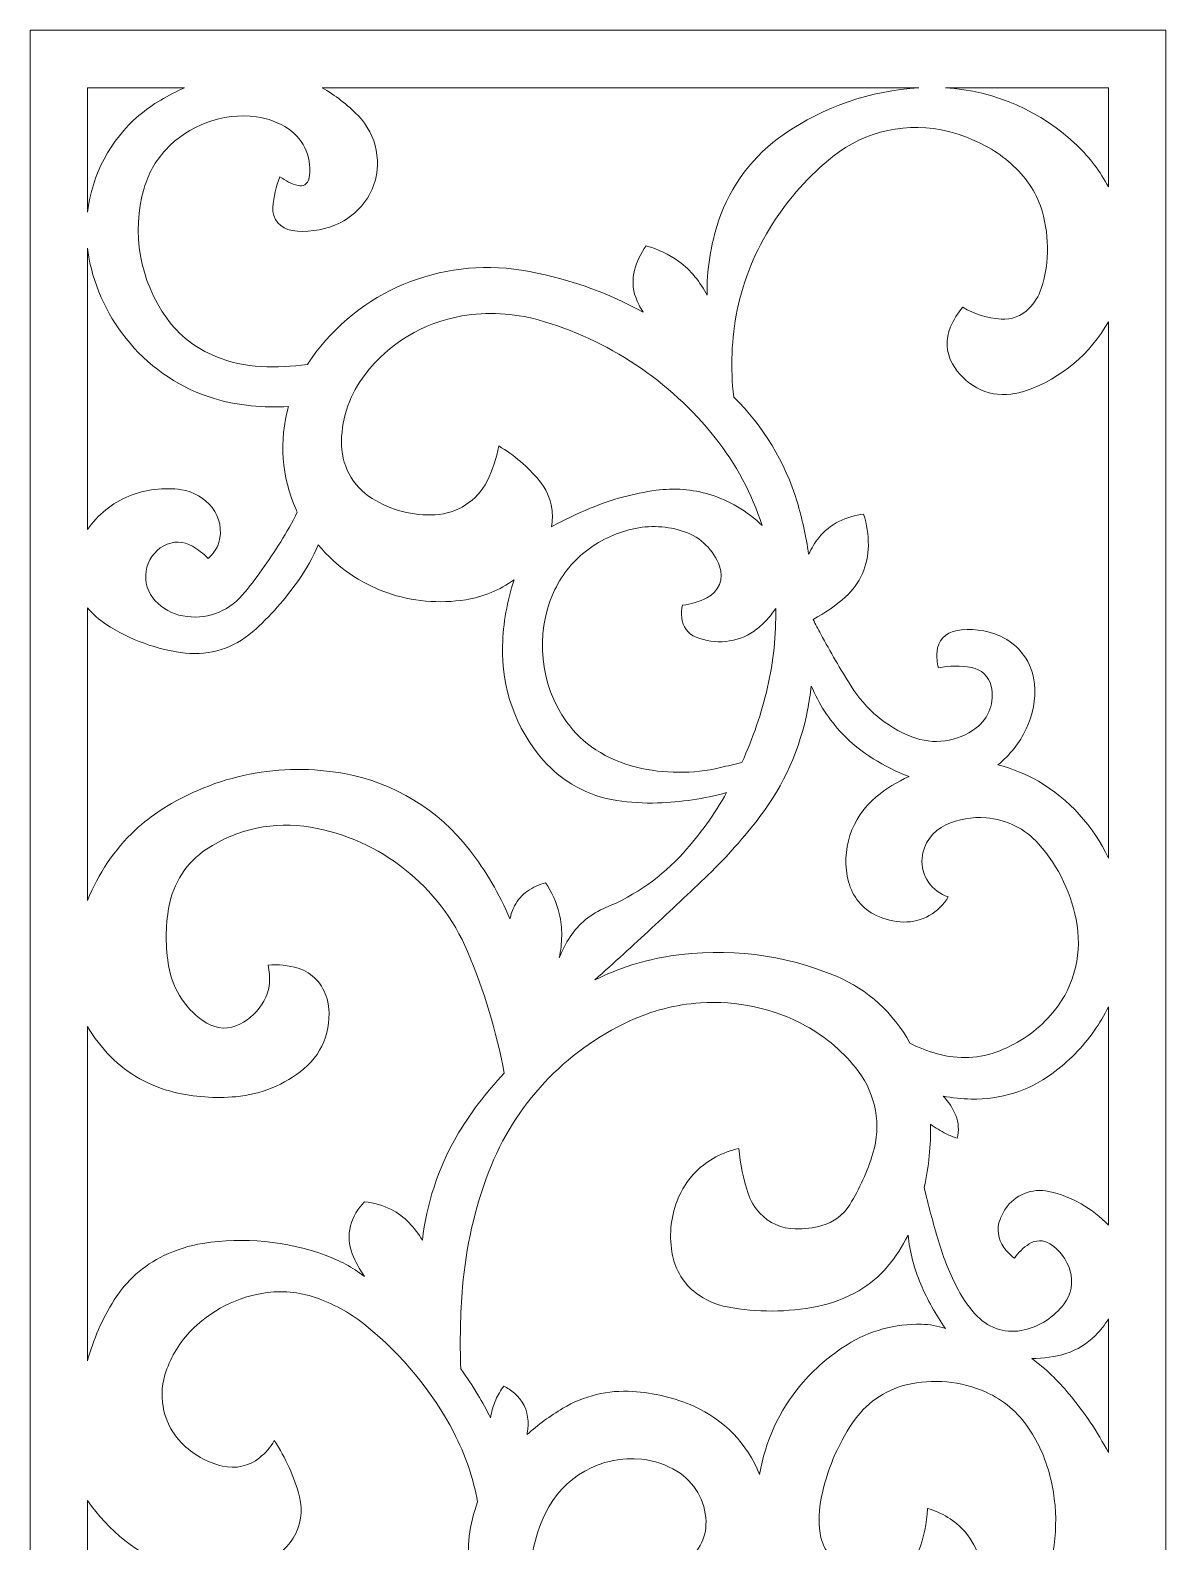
# Model space of a CAD drawing. Header units: centimetres. Extents: x -9.6 to 9.9, y -11.5 to 13.6.
# Drawn here: x 0.52 to 9.95, y 1.04 to 13.59 of the extents above; entities that cross this region are included whole.
import ezdxf

# ---------------------------------------------------------------- set-up
doc = ezdxf.new("R2010")
doc.units = ezdxf.units.CM
doc.header["$MEASUREMENT"] = 0

msp = doc.modelspace()

# ---------------------------------------------------------------- linework, layer by layer
at = {"color": 242, "lineweight": 9}
for points, knots in [([(0.52008, 13.58709), (0.52008, 13.58709), (9.94653, 13.5871), (9.94653, 13.5871), (9.94653, 13.5871), (9.94653, 13.5871), (9.94653, -11.51082), (9.94653, -11.51082), (9.94653, -11.51082), (9.94653, -11.51082), (0.52009, -11.51082), (0.52009, -11.51082), (0.52009, -11.51082), (0.52009, -11.51082), (0.52009, 13.5871), (0.52009, 13.5871)], [0, 0, 0, 0, 0.2, 0.2, 0.2, 0.2, 0.4, 0.4, 0.4, 0.4, 0.6, 0.6, 0.6, 0.6, 1, 1, 1, 1]), ([(0.9956, 12.07685), (0.9956, 12.07685), (0.9956, 13.10967), (0.9956, 13.10967), (0.9956, 13.10967), (0.9956, 13.10967), (1.79997, 13.10967), (1.79997, 13.10967), (1.79997, 13.10967), (1.7323, 13.07955), (1.6665, 13.04544), (1.60288, 13.00752), (1.60288, 13.00752), (1.53922, 12.96955), (1.47878, 12.92644), (1.42217, 12.87859), (1.42217, 12.87859), (1.18402, 12.67452), (1.0317, 12.38833), (0.9956, 12.07679)], [0, 0, 0, 0, 0.16666667, 0.16666667, 0.16666667, 0.16666667, 0.33333333, 0.33333333, 0.33333333, 0.33333333, 0.5, 0.5, 0.5, 0.5, 0.66666667, 0.66666667, 0.66666667, 0.66666667, 1, 1, 1, 1]), ([(7.89671, 13.10967), (7.49569, 13.08524), (7.10907, 12.95214), (6.77807, 12.72444), (6.77807, 12.72444), (6.52369, 12.54945), (6.33309, 12.29677), (6.23481, 12.00406), (6.23481, 12.00406), (6.168, 11.80506), (6.13559, 11.59619), (6.13898, 11.3863), (6.13898, 11.3863), (6.11095, 11.44106), (6.07718, 11.49265), (6.03823, 11.54027), (6.03823, 11.54027), (5.99924, 11.58792), (5.95449, 11.63054), (5.90498, 11.66716), (5.90498, 11.66716), (5.8228, 11.72592), (5.73107, 11.76996), (5.63382, 11.79732), (5.63382, 11.79732), (5.58867, 11.73653), (5.55555, 11.66771), (5.53621, 11.5945), (5.53621, 11.5945), (5.51661, 11.52026), (5.52006, 11.44185), (5.5461, 11.36963), (5.5461, 11.36963), (5.56188, 11.32591), (5.58307, 11.28435), (5.60918, 11.2459), (5.60918, 11.2459), (5.29434, 11.41966), (4.95194, 11.53764), (4.59689, 11.59466), (4.59689, 11.59466), (3.92379, 11.70262), (3.24835, 11.41935), (2.85431, 10.86308), (2.85431, 10.86308), (2.84286, 10.84636), (2.83174, 10.82943), (2.82093, 10.81228), (2.82093, 10.81228), (2.69342, 10.79462), (2.56451, 10.78896), (2.43595, 10.79536), (2.43595, 10.79536), (2.30677, 10.80179), (2.17955, 10.8298), (2.0596, 10.87821), (2.0596, 10.87821), (1.89698, 10.9438), (1.75622, 11.0542), (1.65372, 11.19647), (1.65372, 11.19647), (1.42919, 11.50808), (1.35979, 11.90569), (1.46519, 12.27503), (1.46519, 12.27503), (1.49877, 12.39265), (1.55926, 12.50091), (1.64181, 12.59119), (1.64181, 12.59119), (1.83363, 12.80105), (2.11593, 12.90431), (2.39792, 12.86801), (2.39792, 12.86801), (2.49343, 12.85569), (2.58475, 12.82117), (2.66454, 12.76727), (2.66454, 12.76727), (2.80011, 12.6757), (2.86643, 12.51074), (2.83221, 12.35077), (2.83221, 12.35077), (2.82811, 12.33158), (2.81631, 12.31492), (2.79957, 12.3047), (2.79957, 12.3047), (2.78283, 12.29448), (2.76251, 12.29162), (2.74358, 12.29674), (2.74358, 12.29674), (2.68914, 12.31152), (2.638, 12.33656), (2.59296, 12.37051), (2.59296, 12.37051), (2.55987, 12.28986), (2.54004, 12.20442), (2.53422, 12.11744), (2.53422, 12.11744), (2.52781, 12.02093), (2.59728, 11.93607), (2.69318, 11.92353), (2.69318, 11.92353), (2.81341, 11.90773), (2.93563, 11.92319), (3.04814, 11.96843), (3.04814, 11.96843), (3.18619, 12.02385), (3.29729, 12.13059), (3.35811, 12.26635), (3.35811, 12.26635), (3.44614, 12.47566), (3.40012, 12.71715), (3.24104, 12.87918), (3.24104, 12.87918), (3.15258, 12.96933), (3.05217, 13.04688), (2.94258, 13.10967), (2.94258, 13.10967), (2.94258, 13.10967), (7.89671, 13.10967), (7.89671, 13.10967)], [0, 0, 0, 0, 0.03225806, 0.03225806, 0.03225806, 0.03225806, 0.06451613, 0.06451613, 0.06451613, 0.06451613, 0.09677419, 0.09677419, 0.09677419, 0.09677419, 0.12903226, 0.12903226, 0.12903226, 0.12903226, 0.16129032, 0.16129032, 0.16129032, 0.16129032, 0.19354839, 0.19354839, 0.19354839, 0.19354839, 0.22580645, 0.22580645, 0.22580645, 0.22580645, 0.25806452, 0.25806452, 0.25806452, 0.25806452, 0.29032258, 0.29032258, 0.29032258, 0.29032258, 0.32258065, 0.32258065, 0.32258065, 0.32258065, 0.35483871, 0.35483871, 0.35483871, 0.35483871, 0.38709677, 0.38709677, 0.38709677, 0.38709677, 0.41935484, 0.41935484, 0.41935484, 0.41935484, 0.4516129, 0.4516129, 0.4516129, 0.4516129, 0.48387097, 0.48387097, 0.48387097, 0.48387097, 0.51612903, 0.51612903, 0.51612903, 0.51612903, 0.5483871, 0.5483871, 0.5483871, 0.5483871, 0.58064516, 0.58064516, 0.58064516, 0.58064516, 0.61290323, 0.61290323, 0.61290323, 0.61290323, 0.64516129, 0.64516129, 0.64516129, 0.64516129, 0.67741935, 0.67741935, 0.67741935, 0.67741935, 0.70967742, 0.70967742, 0.70967742, 0.70967742, 0.74193548, 0.74193548, 0.74193548, 0.74193548, 0.77419355, 0.77419355, 0.77419355, 0.77419355, 0.80645161, 0.80645161, 0.80645161, 0.80645161, 0.83870968, 0.83870968, 0.83870968, 0.83870968, 0.87096774, 0.87096774, 0.87096774, 0.87096774, 0.90322581, 0.90322581, 0.90322581, 0.90322581, 0.93548387, 0.93548387, 0.93548387, 0.93548387, 1, 1, 1, 1]), ([(8.11724, 13.10967), (8.11724, 13.10967), (9.47099, 13.10967), (9.47099, 13.10967), (9.47099, 13.10967), (9.47099, 13.10967), (9.47099, 12.28655), (9.47099, 12.28655), (9.47099, 12.28655), (9.40325, 12.41357), (9.31588, 12.52905), (9.21204, 12.62876), (9.21204, 12.62876), (8.91542, 12.91358), (8.52769, 13.08397), (8.11728, 13.10967)], [0, 0, 0, 0, 0.2, 0.2, 0.2, 0.2, 0.4, 0.4, 0.4, 0.4, 0.6, 0.6, 0.6, 0.6, 1, 1, 1, 1]), ([(9.47082, 6.71351), (9.34568, 6.98014), (9.14301, 7.2026), (8.88913, 7.35189), (8.88913, 7.35189), (8.78363, 7.41251), (8.67029, 7.45824), (8.55226, 7.48781), (8.55226, 7.48781), (8.65183, 7.56912), (8.73249, 7.67107), (8.7887, 7.78667), (8.7887, 7.78667), (8.84532, 7.90311), (8.86873, 8.03283), (8.85636, 8.16171), (8.85636, 8.16171), (8.83957, 8.33622), (8.72974, 8.48787), (8.56907, 8.55804), (8.56907, 8.55804), (8.45434, 8.60823), (8.3274, 8.62338), (8.20408, 8.60156), (8.20408, 8.60156), (8.11837, 8.58637), (8.05398, 8.51499), (8.04781, 8.42816), (8.04781, 8.42816), (8.0446, 8.383), (8.04821, 8.33762), (8.05854, 8.29353), (8.05854, 8.29353), (8.1493, 8.31114), (8.24255, 8.312), (8.33362, 8.29607), (8.33362, 8.29607), (8.41404, 8.28203), (8.47836, 8.22128), (8.49708, 8.14181), (8.49708, 8.14181), (8.52777, 8.01158), (8.47876, 7.87536), (8.37223, 7.79438), (8.37223, 7.79438), (8.21908, 7.67798), (8.01597, 7.65033), (7.83721, 7.72137), (7.83721, 7.72137), (7.62895, 7.80415), (7.45256, 7.95151), (7.33396, 8.14166), (7.33396, 8.14166), (7.24581, 8.28301), (7.16188, 8.42694), (7.08229, 8.57328), (7.08229, 8.57328), (7.06029, 8.61371), (7.03941, 8.65473), (7.01968, 8.6963), (7.01968, 8.6963), (7.11672, 8.74661), (7.20686, 8.80918), (7.28792, 8.88252), (7.28792, 8.88252), (7.40848, 8.99163), (7.47748, 9.14638), (7.47794, 9.30899), (7.47794, 9.30899), (7.47821, 9.39739), (7.46488, 9.48526), (7.4384, 9.56959), (7.4384, 9.56959), (7.36702, 9.56144), (7.29762, 9.54088), (7.23331, 9.50883), (7.23331, 9.50883), (7.16872, 9.47663), (7.11198, 9.43072), (7.06705, 9.37425), (7.06705, 9.37425), (7.03328, 9.33182), (7.00469, 9.28554), (6.98183, 9.23637), (6.98183, 9.23637), (6.96079, 9.38389), (6.92873, 9.52961), (6.88591, 9.67235), (6.88591, 9.67235), (6.78702, 10.00198), (6.60602, 10.30092), (6.35971, 10.54127), (6.35971, 10.54127), (6.33171, 10.78252), (6.34146, 11.02673), (6.3886, 11.26499), (6.3886, 11.26499), (6.44213, 11.51876), (6.54174, 11.76065), (6.6824, 11.97855), (6.6824, 11.97855), (6.81669, 12.19188), (6.98587, 12.38123), (7.18278, 12.5386), (7.18278, 12.5386), (7.45296, 12.75459), (7.80919, 12.83113), (8.1443, 12.74547), (8.1443, 12.74547), (8.24998, 12.71845), (8.35212, 12.67904), (8.44856, 12.62809), (8.44856, 12.62809), (8.58586, 12.55563), (8.70551, 12.45371), (8.79892, 12.3297), (8.79892, 12.3297), (8.84497, 12.26857), (8.88109, 12.20053), (8.90595, 12.12813), (8.90595, 12.12813), (8.98204, 11.90653), (8.98423, 11.66609), (8.91228, 11.4431), (8.91228, 11.4431), (8.89201, 11.38031), (8.8572, 11.32316), (8.81073, 11.27632), (8.81073, 11.27632), (8.74981, 11.21491), (8.6652, 11.18291), (8.57888, 11.18858), (8.57888, 11.18858), (8.46684, 11.19593), (8.35811, 11.22986), (8.26175, 11.28751), (8.26175, 11.28751), (8.22001, 11.23832), (8.18567, 11.18333), (8.1598, 11.12423), (8.1598, 11.12423), (8.11649, 11.02526), (8.12236, 10.91176), (8.17573, 10.81783), (8.17573, 10.81783), (8.22363, 10.73353), (8.29408, 10.66432), (8.37924, 10.61797), (8.37924, 10.61797), (8.46486, 10.57136), (8.56296, 10.55303), (8.65963, 10.56561), (8.65963, 10.56561), (8.70412, 10.57141), (8.7479, 10.58175), (8.79028, 10.5965), (8.79028, 10.5965), (9.07946, 10.69712), (9.32155, 10.90017), (9.47082, 11.16751), (9.47082, 11.16751), (9.47082, 11.16751), (9.47082, 6.71351), (9.47082, 6.71351)], [0, 0, 0, 0, 0.02380952, 0.02380952, 0.02380952, 0.02380952, 0.04761905, 0.04761905, 0.04761905, 0.04761905, 0.07142857, 0.07142857, 0.07142857, 0.07142857, 0.0952381, 0.0952381, 0.0952381, 0.0952381, 0.11904762, 0.11904762, 0.11904762, 0.11904762, 0.14285714, 0.14285714, 0.14285714, 0.14285714, 0.16666667, 0.16666667, 0.16666667, 0.16666667, 0.19047619, 0.19047619, 0.19047619, 0.19047619, 0.21428571, 0.21428571, 0.21428571, 0.21428571, 0.23809524, 0.23809524, 0.23809524, 0.23809524, 0.26190476, 0.26190476, 0.26190476, 0.26190476, 0.28571429, 0.28571429, 0.28571429, 0.28571429, 0.30952381, 0.30952381, 0.30952381, 0.30952381, 0.33333333, 0.33333333, 0.33333333, 0.33333333, 0.35714286, 0.35714286, 0.35714286, 0.35714286, 0.38095238, 0.38095238, 0.38095238, 0.38095238, 0.4047619, 0.4047619, 0.4047619, 0.4047619, 0.42857143, 0.42857143, 0.42857143, 0.42857143, 0.45238095, 0.45238095, 0.45238095, 0.45238095, 0.47619048, 0.47619048, 0.47619048, 0.47619048, 0.5, 0.5, 0.5, 0.5, 0.52380952, 0.52380952, 0.52380952, 0.52380952, 0.54761905, 0.54761905, 0.54761905, 0.54761905, 0.57142857, 0.57142857, 0.57142857, 0.57142857, 0.5952381, 0.5952381, 0.5952381, 0.5952381, 0.61904762, 0.61904762, 0.61904762, 0.61904762, 0.64285714, 0.64285714, 0.64285714, 0.64285714, 0.66666667, 0.66666667, 0.66666667, 0.66666667, 0.69047619, 0.69047619, 0.69047619, 0.69047619, 0.71428571, 0.71428571, 0.71428571, 0.71428571, 0.73809524, 0.73809524, 0.73809524, 0.73809524, 0.76190476, 0.76190476, 0.76190476, 0.76190476, 0.78571429, 0.78571429, 0.78571429, 0.78571429, 0.80952381, 0.80952381, 0.80952381, 0.80952381, 0.83333333, 0.83333333, 0.83333333, 0.83333333, 0.85714286, 0.85714286, 0.85714286, 0.85714286, 0.88095238, 0.88095238, 0.88095238, 0.88095238, 0.9047619, 0.9047619, 0.9047619, 0.9047619, 0.92857143, 0.92857143, 0.92857143, 0.92857143, 0.95238095, 0.95238095, 0.95238095, 0.95238095, 1, 1, 1, 1]), ([(0.9956, 9.44173), (0.9956, 9.44173), (0.9956, 11.77657), (0.9956, 11.77657), (0.9956, 11.77657), (0.99847, 11.75221), (1.00196, 11.72792), (1.00604, 11.70373), (1.00604, 11.70373), (1.05495, 11.43913), (1.17302, 11.19232), (1.34839, 10.98823), (1.34839, 10.98823), (1.53219, 10.77115), (1.77451, 10.61169), (2.04662, 10.52884), (2.04662, 10.52884), (2.24731, 10.47068), (2.4567, 10.44877), (2.66508, 10.46415), (2.66508, 10.46415), (2.58401, 10.18009), (2.60575, 9.87671), (2.72663, 9.60716), (2.72663, 9.60716), (2.72985, 9.60019), (2.73311, 9.59324), (2.73642, 9.58631), (2.73642, 9.58631), (2.69568, 9.50178), (2.64988, 9.41977), (2.59927, 9.34075), (2.59927, 9.34075), (2.5487, 9.26179), (2.49666, 9.18379), (2.44314, 9.10679), (2.44314, 9.10679), (2.39257, 9.03413), (2.33824, 8.96411), (2.28042, 8.89707), (2.28042, 8.89707), (2.15866, 8.75581), (1.9707, 8.69006), (1.7874, 8.72443), (1.7874, 8.72443), (1.69961, 8.7409), (1.61929, 8.78491), (1.55814, 8.85002), (1.55814, 8.85002), (1.49636, 8.91566), (1.46821, 9.00609), (1.48182, 9.09521), (1.48182, 9.09521), (1.49543, 9.18433), (1.54981, 9.26253), (1.62837, 9.30675), (1.62837, 9.30675), (1.70235, 9.34831), (1.7929, 9.34751), (1.86617, 9.30471), (1.86617, 9.30471), (1.91402, 9.27675), (1.95784, 9.24236), (1.99636, 9.20251), (1.99636, 9.20251), (2.03886, 9.23607), (2.06994, 9.28192), (2.08536, 9.33384), (2.08536, 9.33384), (2.11538, 9.43372), (2.09486, 9.54187), (2.03024, 9.62374), (2.03024, 9.62374), (1.96708, 9.70378), (1.8759, 9.75677), (1.77508, 9.77199), (1.77508, 9.77199), (1.6277, 9.79422), (1.47711, 9.77583), (1.33943, 9.71873), (1.33943, 9.71873), (1.20061, 9.66126), (1.08129, 9.56514), (0.9956, 9.44174)], [0, 0, 0, 0, 0.04545455, 0.04545455, 0.04545455, 0.04545455, 0.09090909, 0.09090909, 0.09090909, 0.09090909, 0.13636364, 0.13636364, 0.13636364, 0.13636364, 0.18181818, 0.18181818, 0.18181818, 0.18181818, 0.22727273, 0.22727273, 0.22727273, 0.22727273, 0.27272727, 0.27272727, 0.27272727, 0.27272727, 0.31818182, 0.31818182, 0.31818182, 0.31818182, 0.36363636, 0.36363636, 0.36363636, 0.36363636, 0.40909091, 0.40909091, 0.40909091, 0.40909091, 0.45454545, 0.45454545, 0.45454545, 0.45454545, 0.5, 0.5, 0.5, 0.5, 0.54545455, 0.54545455, 0.54545455, 0.54545455, 0.59090909, 0.59090909, 0.59090909, 0.59090909, 0.63636364, 0.63636364, 0.63636364, 0.63636364, 0.68181818, 0.68181818, 0.68181818, 0.68181818, 0.72727273, 0.72727273, 0.72727273, 0.72727273, 0.77272727, 0.77272727, 0.77272727, 0.77272727, 0.81818182, 0.81818182, 0.81818182, 0.81818182, 0.86363636, 0.86363636, 0.86363636, 0.86363636, 0.90909091, 0.90909091, 0.90909091, 0.90909091, 1, 1, 1, 1]), ([(4.84627, 9.4653), (4.85602, 9.51515), (4.85734, 9.56627), (4.85015, 9.61655), (4.85015, 9.61655), (4.83684, 9.70183), (4.8008, 9.78191), (4.74577, 9.84841), (4.74577, 9.84841), (4.65101, 9.96292), (4.53723, 10.06019), (4.40935, 10.13593), (4.40935, 10.13593), (4.39162, 10.03426), (4.35884, 9.93575), (4.31214, 9.84371), (4.31214, 9.84371), (4.22921, 9.6802), (4.06494, 9.5735), (3.88184, 9.56403), (3.88184, 9.56403), (3.6977, 9.55452), (3.51501, 9.602), (3.35875, 9.69989), (3.35875, 9.69989), (3.1954, 9.8022), (3.09825, 9.98344), (3.10329, 10.17613), (3.10329, 10.17613), (3.10855, 10.37652), (3.17719, 10.57018), (3.29923, 10.72921), (3.29923, 10.72921), (3.49672, 10.98658), (3.78427, 11.16005), (4.10403, 11.21487), (4.10403, 11.21487), (4.31437, 11.25093), (4.53019, 11.23978), (4.7357, 11.18226), (4.7357, 11.18226), (5.31653, 11.0197), (5.83127, 10.67722), (6.20574, 10.20439), (6.20574, 10.20439), (6.37803, 9.98684), (6.50992, 9.74004), (6.59507, 9.47591), (6.59507, 9.47591), (6.47196, 9.59433), (6.323, 9.6824), (6.1599, 9.73317), (6.1599, 9.73317), (6.01612, 9.776), (5.86492, 9.78769), (5.71627, 9.76746), (5.71627, 9.76746), (5.5275, 9.74176), (5.34293, 9.69158), (5.16715, 9.61812), (5.16715, 9.61812), (5.05778, 9.57242), (4.9507, 9.52142), (4.84629, 9.4653)], [0, 0, 0, 0, 0.05882353, 0.05882353, 0.05882353, 0.05882353, 0.11764706, 0.11764706, 0.11764706, 0.11764706, 0.17647059, 0.17647059, 0.17647059, 0.17647059, 0.23529412, 0.23529412, 0.23529412, 0.23529412, 0.29411765, 0.29411765, 0.29411765, 0.29411765, 0.35294118, 0.35294118, 0.35294118, 0.35294118, 0.41176471, 0.41176471, 0.41176471, 0.41176471, 0.47058824, 0.47058824, 0.47058824, 0.47058824, 0.52941176, 0.52941176, 0.52941176, 0.52941176, 0.58823529, 0.58823529, 0.58823529, 0.58823529, 0.64705882, 0.64705882, 0.64705882, 0.64705882, 0.70588235, 0.70588235, 0.70588235, 0.70588235, 0.76470588, 0.76470588, 0.76470588, 0.76470588, 0.82352941, 0.82352941, 0.82352941, 0.82352941, 0.88235294, 0.88235294, 0.88235294, 0.88235294, 1, 1, 1, 1]), ([(6.42845, 7.50874), (6.36921, 7.49384), (6.30985, 7.47946), (6.25035, 7.46561), (6.25035, 7.46561), (6.02095, 7.41218), (5.78213, 7.41308), (5.55311, 7.46818), (5.55311, 7.46818), (5.43272, 7.49716), (5.31809, 7.54641), (5.21419, 7.61378), (5.21419, 7.61378), (5.11996, 7.67483), (5.03813, 7.75322), (4.97309, 7.84474), (4.97309, 7.84474), (4.75013, 8.15835), (4.70895, 8.56659), (4.8644, 8.91858), (4.8644, 8.91858), (4.92287, 9.05091), (5.01265, 9.16709), (5.12594, 9.25707), (5.12594, 9.25707), (5.2407, 9.34828), (5.37439, 9.41281), (5.51719, 9.44597), (5.51719, 9.44597), (5.66103, 9.47937), (5.81143, 9.47161), (5.95108, 9.42362), (5.95108, 9.42362), (6.08672, 9.37702), (6.19411, 9.27151), (6.24323, 9.13675), (6.24323, 9.13675), (6.28017, 9.03551), (6.23473, 8.92258), (6.13805, 8.87493), (6.13805, 8.87493), (6.0743, 8.84354), (6.0058, 8.82284), (5.93532, 8.81366), (5.93532, 8.81366), (5.92733, 8.77942), (5.92485, 8.74413), (5.92796, 8.70911), (5.92796, 8.70911), (5.9344, 8.63686), (5.98099, 8.57445), (6.04846, 8.54782), (6.04846, 8.54782), (6.12667, 8.51692), (6.21104, 8.50494), (6.29476, 8.51285), (6.29476, 8.51285), (6.37872, 8.52078), (6.45915, 8.55025), (6.52834, 8.59846), (6.52834, 8.59846), (6.56423, 8.62351), (6.59738, 8.65225), (6.62727, 8.6842), (6.62727, 8.6842), (6.65713, 8.71614), (6.68426, 8.75051), (6.70838, 8.78697), (6.70838, 8.78697), (6.7126, 8.56674), (6.68971, 8.34677), (6.64026, 8.13212), (6.64026, 8.13212), (6.59087, 7.91773), (6.51989, 7.70884), (6.42845, 7.50874)], [0, 0, 0, 0, 0.05, 0.05, 0.05, 0.05, 0.1, 0.1, 0.1, 0.1, 0.15, 0.15, 0.15, 0.15, 0.2, 0.2, 0.2, 0.2, 0.25, 0.25, 0.25, 0.25, 0.3, 0.3, 0.3, 0.3, 0.35, 0.35, 0.35, 0.35, 0.4, 0.4, 0.4, 0.4, 0.45, 0.45, 0.45, 0.45, 0.5, 0.5, 0.5, 0.5, 0.55, 0.55, 0.55, 0.55, 0.6, 0.6, 0.6, 0.6, 0.65, 0.65, 0.65, 0.65, 0.7, 0.7, 0.7, 0.7, 0.75, 0.75, 0.75, 0.75, 0.8, 0.8, 0.8, 0.8, 0.85, 0.85, 0.85, 0.85, 0.9, 0.9, 0.9, 0.9, 1, 1, 1, 1]), ([(0.9956, 6.36174), (0.9956, 6.36174), (0.9956, 8.79054), (0.9956, 8.79054), (0.9956, 8.79054), (1.0403, 8.73875), (1.09192, 8.69339), (1.14902, 8.65572), (1.14902, 8.65572), (1.34699, 8.52512), (1.57287, 8.44309), (1.80851, 8.41627), (1.80851, 8.41627), (2.01031, 8.39332), (2.21224, 8.45687), (2.36444, 8.59136), (2.36444, 8.59136), (2.51058, 8.72046), (2.64058, 8.86669), (2.7517, 9.02694), (2.7517, 9.02694), (2.81423, 9.11711), (2.86761, 9.21328), (2.91107, 9.31405), (2.91107, 9.31405), (3.06194, 9.13306), (3.25875, 8.99617), (3.48095, 8.91776), (3.48095, 8.91776), (3.69077, 8.84438), (3.91542, 8.82423), (4.13494, 8.85915), (4.13494, 8.85915), (4.27995, 8.88221), (4.41747, 8.93892), (4.53657, 9.02478), (4.53657, 9.02478), (4.47895, 8.84778), (4.4466, 8.6636), (4.44047, 8.47755), (4.44047, 8.47755), (4.42904, 8.12933), (4.54978, 7.78992), (4.77872, 7.52729), (4.77872, 7.52729), (4.93614, 7.3467), (5.15254, 7.22805), (5.38947, 7.19258), (5.38947, 7.19258), (5.50111, 7.17585), (5.61397, 7.16888), (5.72681, 7.17175), (5.72681, 7.17175), (5.9211, 7.17761), (6.11394, 7.20669), (6.3013, 7.25839), (6.3013, 7.25839), (6.20091, 7.07902), (6.08082, 6.91135), (5.94332, 6.75854), (5.94332, 6.75854), (5.76493, 6.5603), (5.54408, 6.40474), (5.29736, 6.30349), (5.29736, 6.30349), (5.17622, 6.25377), (5.07302, 6.16861), (5.00126, 6.05908), (5.00126, 6.05908), (4.96567, 6.00477), (4.93576, 5.94697), (4.91198, 5.88655), (4.91198, 5.88655), (4.92437, 5.94698), (4.93106, 6.00843), (4.93198, 6.07011), (4.93198, 6.07011), (4.9329, 6.1319), (4.92618, 6.19355), (4.91198, 6.25368), (4.91198, 6.25368), (4.8898, 6.34553), (4.85067, 6.43238), (4.79655, 6.50982), (4.79655, 6.50982), (4.7438, 6.49451), (4.69383, 6.47095), (4.64846, 6.43999), (4.64846, 6.43999), (4.60267, 6.40873), (4.56544, 6.36656), (4.5401, 6.31724), (4.5401, 6.31724), (4.52286, 6.28368), (4.51029, 6.24791), (4.50274, 6.21093), (4.50274, 6.21093), (4.41541, 6.41503), (4.30252, 6.60717), (4.16673, 6.7828), (4.16673, 6.7828), (3.91017, 7.1146), (3.54039, 7.33984), (3.12784, 7.41538), (3.12784, 7.41538), (2.60124, 7.5118), (2.05803, 7.40437), (1.60796, 7.11448), (1.60796, 7.11448), (1.53112, 7.065), (1.45868, 7.00904), (1.3914, 6.94719), (1.3914, 6.94719), (1.21825, 6.78329), (1.08316, 6.58351), (0.9956, 6.36175)], [0, 0, 0, 0, 0.03333333, 0.03333333, 0.03333333, 0.03333333, 0.06666667, 0.06666667, 0.06666667, 0.06666667, 0.1, 0.1, 0.1, 0.1, 0.13333333, 0.13333333, 0.13333333, 0.13333333, 0.16666667, 0.16666667, 0.16666667, 0.16666667, 0.2, 0.2, 0.2, 0.2, 0.23333333, 0.23333333, 0.23333333, 0.23333333, 0.26666667, 0.26666667, 0.26666667, 0.26666667, 0.3, 0.3, 0.3, 0.3, 0.33333333, 0.33333333, 0.33333333, 0.33333333, 0.36666667, 0.36666667, 0.36666667, 0.36666667, 0.4, 0.4, 0.4, 0.4, 0.43333333, 0.43333333, 0.43333333, 0.43333333, 0.46666667, 0.46666667, 0.46666667, 0.46666667, 0.5, 0.5, 0.5, 0.5, 0.53333333, 0.53333333, 0.53333333, 0.53333333, 0.56666667, 0.56666667, 0.56666667, 0.56666667, 0.6, 0.6, 0.6, 0.6, 0.63333333, 0.63333333, 0.63333333, 0.63333333, 0.66666667, 0.66666667, 0.66666667, 0.66666667, 0.7, 0.7, 0.7, 0.7, 0.73333333, 0.73333333, 0.73333333, 0.73333333, 0.76666667, 0.76666667, 0.76666667, 0.76666667, 0.8, 0.8, 0.8, 0.8, 0.83333333, 0.83333333, 0.83333333, 0.83333333, 0.86666667, 0.86666667, 0.86666667, 0.86666667, 0.9, 0.9, 0.9, 0.9, 0.93333333, 0.93333333, 0.93333333, 0.93333333, 1, 1, 1, 1]), ([(7.82219, 5.17746), (7.68801, 5.42669), (7.47283, 5.62248), (7.21203, 5.73249), (7.21203, 5.73249), (6.77859, 5.91533), (6.3031, 5.97403), (5.83823, 5.90196), (5.83823, 5.90196), (5.61923, 5.86815), (5.40675, 5.80111), (5.208, 5.70311), (5.208, 5.70311), (5.36585, 5.84498), (5.52269, 5.98796), (5.67854, 6.13203), (5.67854, 6.13203), (5.83682, 6.27822), (5.9935, 6.42613), (6.14856, 6.57573), (6.14856, 6.57573), (6.30384, 6.72556), (6.44742, 6.88702), (6.57806, 7.05876), (6.57806, 7.05876), (6.77612, 7.31911), (6.91117, 7.62166), (6.97265, 7.94296), (6.97265, 7.94296), (6.98529, 8.00903), (6.99565, 8.07552), (7.00368, 8.14231), (7.00368, 8.14231), (7.06492, 7.99711), (7.15145, 7.86401), (7.2593, 7.74912), (7.2593, 7.74912), (7.33638, 7.66868), (7.42315, 7.59817), (7.51766, 7.53917), (7.51766, 7.53917), (7.61201, 7.48028), (7.71171, 7.43047), (7.81547, 7.3904), (7.81547, 7.3904), (7.71747, 7.34727), (7.62587, 7.29091), (7.54321, 7.22286), (7.54321, 7.22286), (7.33567, 7.05191), (7.24603, 6.77643), (7.31358, 6.51617), (7.31358, 6.51617), (7.34526, 6.39408), (7.42903, 6.2922), (7.54276, 6.23762), (7.54276, 6.23762), (7.6137, 6.20349), (7.6911, 6.18499), (7.76981, 6.18336), (7.76981, 6.18336), (7.9221, 6.18024), (8.06404, 6.25971), (8.14079, 6.39128), (8.14079, 6.39128), (8.07423, 6.41377), (8.01655, 6.45692), (7.97617, 6.51441), (7.97617, 6.51441), (7.93555, 6.57225), (7.91682, 6.6427), (7.92333, 6.71308), (7.92333, 6.71308), (7.9345, 6.83412), (8.00995, 6.93989), (8.1207, 6.99), (8.1207, 6.99), (8.22561, 7.03743), (8.34082, 7.05768), (8.45562, 7.04892), (8.45562, 7.04892), (8.62301, 7.03606), (8.77896, 6.9586), (8.89041, 6.83305), (8.89041, 6.83305), (9.05936, 6.64272), (9.17037, 6.40789), (9.2103, 6.15654), (9.2103, 6.15654), (9.25311, 5.8872), (9.17242, 5.6127), (8.99081, 5.40924), (8.99081, 5.40924), (8.87486, 5.27922), (8.72988, 5.17826), (8.56772, 5.11457), (8.56772, 5.11457), (8.40354, 5.05006), (8.22269, 5.04088), (8.05279, 5.08836), (8.05279, 5.08836), (7.97326, 5.1106), (7.89602, 5.14045), (7.82219, 5.17746)], [0, 0, 0, 0, 0.03703704, 0.03703704, 0.03703704, 0.03703704, 0.07407407, 0.07407407, 0.07407407, 0.07407407, 0.11111111, 0.11111111, 0.11111111, 0.11111111, 0.14814815, 0.14814815, 0.14814815, 0.14814815, 0.18518519, 0.18518519, 0.18518519, 0.18518519, 0.22222222, 0.22222222, 0.22222222, 0.22222222, 0.25925926, 0.25925926, 0.25925926, 0.25925926, 0.2962963, 0.2962963, 0.2962963, 0.2962963, 0.33333333, 0.33333333, 0.33333333, 0.33333333, 0.37037037, 0.37037037, 0.37037037, 0.37037037, 0.40740741, 0.40740741, 0.40740741, 0.40740741, 0.44444444, 0.44444444, 0.44444444, 0.44444444, 0.48148148, 0.48148148, 0.48148148, 0.48148148, 0.51851852, 0.51851852, 0.51851852, 0.51851852, 0.55555556, 0.55555556, 0.55555556, 0.55555556, 0.59259259, 0.59259259, 0.59259259, 0.59259259, 0.62962963, 0.62962963, 0.62962963, 0.62962963, 0.66666667, 0.66666667, 0.66666667, 0.66666667, 0.7037037, 0.7037037, 0.7037037, 0.7037037, 0.74074074, 0.74074074, 0.74074074, 0.74074074, 0.77777778, 0.77777778, 0.77777778, 0.77777778, 0.81481481, 0.81481481, 0.81481481, 0.81481481, 0.85185185, 0.85185185, 0.85185185, 0.85185185, 0.88888889, 0.88888889, 0.88888889, 0.88888889, 0.92592593, 0.92592593, 0.92592593, 0.92592593, 1, 1, 1, 1]), ([(0.9956, 2.53891), (0.9956, 2.53891), (0.9956, 5.31571), (0.9956, 5.31571), (0.9956, 5.31571), (1.04888, 5.22514), (1.11321, 5.14156), (1.18715, 5.06689), (1.18715, 5.06689), (1.33148, 4.92114), (1.51356, 4.81864), (1.71304, 4.77092), (1.71304, 4.77092), (1.88145, 4.73062), (2.05522, 4.71791), (2.22769, 4.73329), (2.22769, 4.73329), (2.43498, 4.75178), (2.63173, 4.83248), (2.79224, 4.96494), (2.79224, 4.96494), (2.96224, 5.10527), (3.03671, 5.33041), (2.98366, 5.54436), (2.98366, 5.54436), (2.95368, 5.6653), (2.86289, 5.76178), (2.74396, 5.79891), (2.74396, 5.79891), (2.6633, 5.82412), (2.57846, 5.8329), (2.49436, 5.82476), (2.49436, 5.82476), (2.50685, 5.77479), (2.51054, 5.72301), (2.50531, 5.67178), (2.50531, 5.67178), (2.50005, 5.62038), (2.48421, 5.5706), (2.45879, 5.52563), (2.45879, 5.52563), (2.41282, 5.44416), (2.34408, 5.37782), (2.26105, 5.33475), (2.26105, 5.33475), (2.17415, 5.28967), (2.06993, 5.29333), (1.98637, 5.34431), (1.98637, 5.34431), (1.81942, 5.44619), (1.70446, 5.61527), (1.67097, 5.80796), (1.67097, 5.80796), (1.64222, 5.97357), (1.64221, 6.14295), (1.67093, 6.30855), (1.67093, 6.30855), (1.70497, 6.50494), (1.81843, 6.67877), (1.98443, 6.78907), (1.98443, 6.78907), (2.23802, 6.95755), (2.54668, 7.0226), (2.84672, 6.97096), (2.84672, 6.97096), (3.42864, 6.87086), (3.92005, 6.48127), (4.1508, 5.93776), (4.1508, 5.93776), (4.28844, 5.61342), (4.3903, 5.27497), (4.45457, 4.92855), (4.45457, 4.92855), (4.30166, 4.7667), (4.16754, 4.58814), (4.05471, 4.39619), (4.05471, 4.39619), (3.90516, 4.13287), (3.81021, 3.84223), (3.77549, 3.54139), (3.77549, 3.54139), (3.74428, 3.59391), (3.70713, 3.64265), (3.66476, 3.68665), (3.66476, 3.68665), (3.62224, 3.73081), (3.57284, 3.76774), (3.51846, 3.79601), (3.51846, 3.79601), (3.44886, 3.83166), (3.37299, 3.85331), (3.29506, 3.85974), (3.29506, 3.85974), (3.23829, 3.80532), (3.1979, 3.73614), (3.17844, 3.65996), (3.17844, 3.65996), (3.15886, 3.58334), (3.16411, 3.50254), (3.19343, 3.4291), (3.19343, 3.4291), (3.2199, 3.36282), (3.254, 3.29987), (3.29506, 3.24148), (3.29506, 3.24148), (3.1951, 3.31605), (3.08475, 3.37546), (2.96747, 3.41785), (2.96747, 3.41785), (2.64325, 3.53501), (2.29486, 3.56848), (1.95427, 3.51511), (1.95427, 3.51511), (1.84188, 3.49751), (1.73271, 3.4635), (1.6302, 3.41416), (1.6302, 3.41416), (1.4607, 3.33256), (1.3177, 3.20492), (1.21746, 3.04574), (1.21746, 3.04574), (1.11864, 2.88879), (1.04387, 2.71799), (0.9956, 2.53891)], [0, 0, 0, 0, 0.03125, 0.03125, 0.03125, 0.03125, 0.0625, 0.0625, 0.0625, 0.0625, 0.09375, 0.09375, 0.09375, 0.09375, 0.125, 0.125, 0.125, 0.125, 0.15625, 0.15625, 0.15625, 0.15625, 0.1875, 0.1875, 0.1875, 0.1875, 0.21875, 0.21875, 0.21875, 0.21875, 0.25, 0.25, 0.25, 0.25, 0.28125, 0.28125, 0.28125, 0.28125, 0.3125, 0.3125, 0.3125, 0.3125, 0.34375, 0.34375, 0.34375, 0.34375, 0.375, 0.375, 0.375, 0.375, 0.40625, 0.40625, 0.40625, 0.40625, 0.4375, 0.4375, 0.4375, 0.4375, 0.46875, 0.46875, 0.46875, 0.46875, 0.5, 0.5, 0.5, 0.5, 0.53125, 0.53125, 0.53125, 0.53125, 0.5625, 0.5625, 0.5625, 0.5625, 0.59375, 0.59375, 0.59375, 0.59375, 0.625, 0.625, 0.625, 0.625, 0.65625, 0.65625, 0.65625, 0.65625, 0.6875, 0.6875, 0.6875, 0.6875, 0.71875, 0.71875, 0.71875, 0.71875, 0.75, 0.75, 0.75, 0.75, 0.78125, 0.78125, 0.78125, 0.78125, 0.8125, 0.8125, 0.8125, 0.8125, 0.84375, 0.84375, 0.84375, 0.84375, 0.875, 0.875, 0.875, 0.875, 0.90625, 0.90625, 0.90625, 0.90625, 0.9375, 0.9375, 0.9375, 0.9375, 1, 1, 1, 1]), ([(6.57488, 1.59796), (6.47333, 1.85069), (6.2772, 2.05363), (6.02802, 2.16361), (6.02802, 2.16361), (5.86752, 2.23445), (5.69574, 2.2761), (5.52063, 2.2866), (5.52063, 2.2866), (5.31776, 2.29877), (5.11601, 2.24985), (4.94127, 2.14607), (4.94127, 2.14607), (4.83531, 2.08315), (4.73584, 2.00991), (4.64429, 1.92741), (4.64429, 1.92741), (4.65113, 1.96455), (4.6538, 2.00232), (4.65226, 2.04006), (4.65226, 2.04006), (4.64857, 2.12994), (4.60756, 2.21415), (4.53905, 2.27244), (4.53905, 2.27244), (4.51227, 2.29524), (4.483, 2.31492), (4.4518, 2.33114), (4.4518, 2.33114), (4.42545, 2.29554), (4.40309, 2.25715), (4.38511, 2.21667), (4.38511, 2.21667), (4.36428, 2.16839), (4.34935, 2.11778), (4.34062, 2.06592), (4.34062, 2.06592), (4.30927, 2.13189), (4.27467, 2.19624), (4.23696, 2.25878), (4.23696, 2.25878), (4.19271, 2.33241), (4.14489, 2.40382), (4.09364, 2.47275), (4.09364, 2.47275), (4.08557, 2.69992), (4.09081, 2.92739), (4.10934, 3.15394), (4.10934, 3.15394), (4.13621, 3.48242), (4.20973, 3.80549), (4.32763, 4.11325), (4.32763, 4.11325), (4.53881, 4.66464), (4.95704, 5.11219), (5.49273, 5.36049), (5.49273, 5.36049), (5.67885, 5.44674), (5.87927, 5.49815), (6.08393, 5.51215), (6.08393, 5.51215), (6.38678, 5.53282), (6.68943, 5.4669), (6.95629, 5.32221), (6.95629, 5.32221), (7.12783, 5.22842), (7.27746, 5.09905), (7.39506, 4.94287), (7.39506, 4.94287), (7.54133, 4.74868), (7.58603, 4.49609), (7.51548, 4.26343), (7.51548, 4.26343), (7.47001, 4.11354), (7.40539, 3.9701), (7.32328, 3.83673), (7.32328, 3.83673), (7.27107, 3.75191), (7.18855, 3.69003), (7.09252, 3.66361), (7.09252, 3.66361), (7.02008, 3.6437), (6.94516, 3.63418), (6.87004, 3.63534), (6.87004, 3.63534), (6.75844, 3.63705), (6.65237, 3.68449), (6.57664, 3.76648), (6.57664, 3.76648), (6.53328, 3.81342), (6.50021, 3.86895), (6.47958, 3.92944), (6.47958, 3.92944), (6.43844, 4.05), (6.41287, 4.17536), (6.40348, 4.3024), (6.40348, 4.3024), (6.26903, 4.27422), (6.14546, 4.20836), (6.04714, 4.11243), (6.04714, 4.11243), (5.97834, 4.04335), (5.92489, 3.9606), (5.89023, 3.86947), (5.89023, 3.86947), (5.83519, 3.72472), (5.82184, 3.56753), (5.85174, 3.41559), (5.85174, 3.41559), (5.87629, 3.29078), (5.94578, 3.17941), (6.04714, 3.10254), (6.04714, 3.10254), (6.12358, 3.04465), (6.21238, 3.00533), (6.30663, 2.98766), (6.30663, 2.98766), (6.5535, 2.9414), (6.80685, 2.94278), (7.05319, 2.99177), (7.05319, 2.99177), (7.17477, 3.01595), (7.29145, 3.06012), (7.39856, 3.12251), (7.39856, 3.12251), (7.48901, 3.17528), (7.56971, 3.24316), (7.63719, 3.32324), (7.63719, 3.32324), (7.70443, 3.40304), (7.7614, 3.49093), (7.80679, 3.58491), (7.80679, 3.58491), (7.82185, 3.44447), (7.85746, 3.30705), (7.91251, 3.17698), (7.91251, 3.17698), (7.96741, 3.04723), (8.03611, 2.92381), (8.11746, 2.80878), (8.11746, 2.80878), (8.05344, 2.83069), (7.98646, 2.84266), (7.91883, 2.84424), (7.91883, 2.84424), (7.70044, 2.84934), (7.48547, 2.79022), (7.30044, 2.6741), (7.30044, 2.6741), (7.15632, 2.58366), (7.02724, 2.4713), (6.91783, 2.341), (6.91783, 2.341), (6.73946, 2.12817), (6.6211, 1.87177), (6.57488, 1.59796)], [0, 0, 0, 0, 0.025, 0.025, 0.025, 0.025, 0.05, 0.05, 0.05, 0.05, 0.075, 0.075, 0.075, 0.075, 0.1, 0.1, 0.1, 0.1, 0.125, 0.125, 0.125, 0.125, 0.15, 0.15, 0.15, 0.15, 0.175, 0.175, 0.175, 0.175, 0.2, 0.2, 0.2, 0.2, 0.225, 0.225, 0.225, 0.225, 0.25, 0.25, 0.25, 0.25, 0.275, 0.275, 0.275, 0.275, 0.3, 0.3, 0.3, 0.3, 0.325, 0.325, 0.325, 0.325, 0.35, 0.35, 0.35, 0.35, 0.375, 0.375, 0.375, 0.375, 0.4, 0.4, 0.4, 0.4, 0.425, 0.425, 0.425, 0.425, 0.45, 0.45, 0.45, 0.45, 0.475, 0.475, 0.475, 0.475, 0.5, 0.5, 0.5, 0.5, 0.525, 0.525, 0.525, 0.525, 0.55, 0.55, 0.55, 0.55, 0.575, 0.575, 0.575, 0.575, 0.6, 0.6, 0.6, 0.6, 0.625, 0.625, 0.625, 0.625, 0.65, 0.65, 0.65, 0.65, 0.675, 0.675, 0.675, 0.675, 0.7, 0.7, 0.7, 0.7, 0.725, 0.725, 0.725, 0.725, 0.75, 0.75, 0.75, 0.75, 0.775, 0.775, 0.775, 0.775, 0.8, 0.8, 0.8, 0.8, 0.825, 0.825, 0.825, 0.825, 0.85, 0.85, 0.85, 0.85, 0.875, 0.875, 0.875, 0.875, 0.9, 0.9, 0.9, 0.9, 0.925, 0.925, 0.925, 0.925, 0.95, 0.95, 0.95, 0.95, 1, 1, 1, 1]), ([(9.47082, 5.47899), (9.47082, 5.47899), (9.47078, 3.66616), (9.47078, 3.66616), (9.47078, 3.66616), (9.33746, 3.80733), (9.16483, 3.90504), (8.97517, 3.94663), (8.97517, 3.94663), (8.83653, 3.977), (8.69358, 3.91926), (8.6151, 3.80101), (8.6151, 3.80101), (8.59702, 3.7738), (8.58207, 3.74464), (8.57053, 3.71408), (8.57053, 3.71408), (8.54125, 3.63655), (8.55287, 3.54957), (8.60154, 3.48249), (8.60154, 3.48249), (8.62648, 3.44809), (8.65617, 3.41741), (8.68974, 3.39134), (8.68974, 3.39134), (8.72232, 3.43909), (8.76412, 3.47986), (8.81264, 3.51126), (8.81264, 3.51126), (8.86479, 3.54502), (8.93188, 3.54531), (8.98435, 3.51207), (8.98435, 3.51207), (9.06587, 3.46041), (9.12579, 3.38077), (9.15289, 3.28815), (9.15289, 3.28815), (9.18061, 3.19347), (9.16178, 3.09117), (9.10225, 3.01251), (9.10225, 3.01251), (9.02049, 2.9045), (8.90375, 2.82813), (8.77204, 2.79644), (8.77204, 2.79644), (8.63146, 2.76266), (8.48338, 2.80566), (8.38265, 2.90937), (8.38265, 2.90937), (8.31974, 2.97415), (8.26655, 3.04772), (8.22474, 3.12775), (8.22474, 3.12775), (8.15671, 3.25797), (8.10127, 3.3944), (8.05919, 3.53516), (8.05919, 3.53516), (8.01513, 3.68254), (7.97567, 3.83128), (7.94088, 3.98113), (7.94088, 3.98113), (7.97988, 4.15306), (7.99736, 4.32913), (7.99291, 4.50537), (7.99291, 4.50537), (8.03455, 4.47551), (8.07837, 4.44883), (8.12403, 4.42556), (8.12403, 4.42556), (8.13872, 4.41824), (8.15363, 4.41139), (8.16875, 4.40501), (8.16875, 4.40501), (8.18388, 4.39863), (8.19936, 4.39313), (8.21511, 4.38852), (8.21511, 4.38852), (8.23173, 4.45146), (8.2275, 4.51807), (8.20302, 4.57839), (8.20302, 4.57839), (8.17896, 4.63774), (8.14347, 4.69176), (8.09855, 4.7374), (8.09855, 4.7374), (8.17566, 4.72335), (8.25373, 4.71533), (8.3321, 4.71344), (8.3321, 4.71344), (8.5723, 4.70767), (8.80756, 4.78133), (9.00152, 4.92315), (9.00152, 4.92315), (9.13722, 5.02236), (9.25581, 5.14298), (9.35269, 5.28036), (9.35269, 5.28036), (9.39706, 5.34347), (9.43655, 5.40987), (9.47082, 5.47899)], [0, 0, 0, 0, 0.03846154, 0.03846154, 0.03846154, 0.03846154, 0.07692308, 0.07692308, 0.07692308, 0.07692308, 0.11538462, 0.11538462, 0.11538462, 0.11538462, 0.15384615, 0.15384615, 0.15384615, 0.15384615, 0.19230769, 0.19230769, 0.19230769, 0.19230769, 0.23076923, 0.23076923, 0.23076923, 0.23076923, 0.26923077, 0.26923077, 0.26923077, 0.26923077, 0.30769231, 0.30769231, 0.30769231, 0.30769231, 0.34615385, 0.34615385, 0.34615385, 0.34615385, 0.38461538, 0.38461538, 0.38461538, 0.38461538, 0.42307692, 0.42307692, 0.42307692, 0.42307692, 0.46153846, 0.46153846, 0.46153846, 0.46153846, 0.5, 0.5, 0.5, 0.5, 0.53846154, 0.53846154, 0.53846154, 0.53846154, 0.57692308, 0.57692308, 0.57692308, 0.57692308, 0.61538462, 0.61538462, 0.61538462, 0.61538462, 0.65384615, 0.65384615, 0.65384615, 0.65384615, 0.69230769, 0.69230769, 0.69230769, 0.69230769, 0.73076923, 0.73076923, 0.73076923, 0.73076923, 0.76923077, 0.76923077, 0.76923077, 0.76923077, 0.80769231, 0.80769231, 0.80769231, 0.80769231, 0.84615385, 0.84615385, 0.84615385, 0.84615385, 0.88461538, 0.88461538, 0.88461538, 0.88461538, 0.92307692, 0.92307692, 0.92307692, 0.92307692, 1, 1, 1, 1]), ([(0.9956, -2.39544), (0.9956, -2.39544), (0.9956, 1.38163), (0.9956, 1.38163), (0.9956, 1.38163), (1.16862, 1.12985), (1.41237, 0.9352), (1.69622, 0.82225), (1.69622, 0.82225), (1.99296, 0.70423), (2.32942, 0.74885), (2.58494, 0.94039), (2.58494, 0.94039), (2.63178, 0.97549), (2.67174, 1.0189), (2.70282, 1.0685), (2.70282, 1.0685), (2.76708, 1.17101), (2.78607, 1.29544), (2.75523, 1.41243), (2.75523, 1.41243), (2.71162, 1.57793), (2.64107, 1.73508), (2.54635, 1.87764), (2.54635, 1.87764), (2.51431, 1.82303), (2.47252, 1.77473), (2.42308, 1.73517), (2.42308, 1.73517), (2.33694, 1.66625), (2.2238, 1.64077), (2.11642, 1.66603), (2.11642, 1.66603), (1.98669, 1.69656), (1.86837, 1.76369), (1.77558, 1.85936), (1.77558, 1.85936), (1.63075, 2.0086), (1.57827, 2.22486), (1.63835, 2.42394), (1.63835, 2.42394), (1.67823, 2.55599), (1.74811, 2.67708), (1.84248, 2.77768), (1.84248, 2.77768), (2.01309, 2.9594), (2.24199, 3.07584), (2.48932, 3.10682), (2.48932, 3.10682), (2.63212, 3.12471), (2.7772, 3.10785), (2.9121, 3.05772), (2.9121, 3.05772), (3.056, 3.00425), (3.1903, 2.92773), (3.30968, 2.83124), (3.30968, 2.83124), (3.60996, 2.58852), (3.85738, 2.28669), (4.03652, 1.94465), (4.03652, 1.94465), (4.13125, 1.76377), (4.19772, 1.56939), (4.23359, 1.36838), (4.23359, 1.36838), (4.16364, 1.18485), (4.14148, 0.98664), (4.16921, 0.79219), (4.16921, 0.79219), (4.23518, 0.3296), (4.41519, -0.10908), (4.69325, -0.48462), (4.69325, -0.48462), (4.64931, -0.49389), (4.60571, -0.50471), (4.56254, -0.51706), (4.56254, -0.51706), (4.40923, -0.56182), (4.26208, -0.62538), (4.12442, -0.70633), (4.12442, -0.70633), (4.15226, -0.55504), (4.16027, -0.4008), (4.14825, -0.24744), (4.14825, -0.24744), (4.12571, 0.03953), (3.98179, 0.30303), (3.75239, 0.47692), (3.75239, 0.47692), (3.65206, 0.55298), (3.54427, 0.61862), (3.43065, 0.67285), (3.43065, 0.67285), (3.23483, 0.76629), (3.01877, 0.809), (2.80215, 0.79703), (2.80215, 0.79703), (2.5224, 0.78153), (2.25833, 0.66364), (2.06011, 0.46562), (2.06011, 0.46562), (1.90171, 0.30499), (1.8003, 0.09703), (1.77139, -0.12671), (1.77139, -0.12671), (1.75105, -0.28427), (1.79772, -0.44303), (1.90019, -0.56444), (1.90019, -0.56444), (1.94391, -0.61625), (1.99548, -0.66085), (2.05304, -0.69664), (2.05304, -0.69664), (2.17126, -0.77014), (2.30177, -0.8216), (2.43835, -0.84855), (2.43835, -0.84855), (2.42375, -0.73213), (2.42019, -0.61457), (2.42773, -0.49748), (2.42773, -0.49748), (2.43416, -0.3974), (2.46483, -0.30034), (2.51704, -0.21471), (2.51704, -0.21471), (2.57018, -0.12757), (2.65339, -0.06282), (2.75092, -0.03271), (2.75092, -0.03271), (2.80142, -0.01712), (2.85314, -0.00574), (2.90552, 0.0013), (2.90552, 0.0013), (2.98799, 0.01239), (3.07192, 0.00517), (3.1513, -0.01983), (3.1513, -0.01983), (3.24306, -0.04881), (3.32374, -0.10535), (3.38232, -0.1817), (3.38232, -0.1817), (3.4397, -0.25651), (3.48905, -0.33718), (3.52952, -0.42233), (3.52952, -0.42233), (3.61901, -0.61051), (3.67991, -0.81106), (3.71015, -1.01722), (3.71015, -1.01722), (3.54194, -1.1723), (3.38726, -1.34142), (3.24778, -1.52279), (3.24778, -1.52279), (3.10797, -1.70459), (2.99238, -1.90374), (2.90387, -2.11533), (2.90387, -2.11533), (2.89555, -2.07602), (2.88319, -2.03769), (2.86697, -2.00091), (2.86697, -2.00091), (2.85074, -1.96409), (2.82985, -1.92952), (2.80479, -1.89802), (2.80479, -1.89802), (2.76799, -1.85252), (2.72347, -1.81386), (2.67325, -1.7838), (2.67325, -1.7838), (2.61611, -1.83158), (2.56806, -1.88923), (2.53135, -1.95404), (2.53135, -1.95404), (2.49399, -2.02002), (2.4789, -2.09623), (2.48832, -2.17146), (2.48832, -2.17146), (2.49408, -2.21737), (2.50614, -2.26226), (2.52417, -2.30488), (2.52417, -2.30488), (2.43818, -2.17439), (2.3152, -2.07267), (2.17088, -2.01273), (2.17088, -2.01273), (1.8478, -1.87861), (1.47785, -1.92867), (1.20227, -2.14413), (1.20227, -2.14413), (1.11577, -2.21174), (1.04522, -2.29751), (0.9956, -2.39544)], [0, 0, 0, 0, 0.02040816, 0.02040816, 0.02040816, 0.02040816, 0.04081633, 0.04081633, 0.04081633, 0.04081633, 0.06122449, 0.06122449, 0.06122449, 0.06122449, 0.08163265, 0.08163265, 0.08163265, 0.08163265, 0.10204082, 0.10204082, 0.10204082, 0.10204082, 0.12244898, 0.12244898, 0.12244898, 0.12244898, 0.14285714, 0.14285714, 0.14285714, 0.14285714, 0.16326531, 0.16326531, 0.16326531, 0.16326531, 0.18367347, 0.18367347, 0.18367347, 0.18367347, 0.20408163, 0.20408163, 0.20408163, 0.20408163, 0.2244898, 0.2244898, 0.2244898, 0.2244898, 0.24489796, 0.24489796, 0.24489796, 0.24489796, 0.26530612, 0.26530612, 0.26530612, 0.26530612, 0.28571429, 0.28571429, 0.28571429, 0.28571429, 0.30612245, 0.30612245, 0.30612245, 0.30612245, 0.32653061, 0.32653061, 0.32653061, 0.32653061, 0.34693878, 0.34693878, 0.34693878, 0.34693878, 0.36734694, 0.36734694, 0.36734694, 0.36734694, 0.3877551, 0.3877551, 0.3877551, 0.3877551, 0.40816327, 0.40816327, 0.40816327, 0.40816327, 0.42857143, 0.42857143, 0.42857143, 0.42857143, 0.44897959, 0.44897959, 0.44897959, 0.44897959, 0.46938776, 0.46938776, 0.46938776, 0.46938776, 0.48979592, 0.48979592, 0.48979592, 0.48979592, 0.51020408, 0.51020408, 0.51020408, 0.51020408, 0.53061224, 0.53061224, 0.53061224, 0.53061224, 0.55102041, 0.55102041, 0.55102041, 0.55102041, 0.57142857, 0.57142857, 0.57142857, 0.57142857, 0.59183673, 0.59183673, 0.59183673, 0.59183673, 0.6122449, 0.6122449, 0.6122449, 0.6122449, 0.63265306, 0.63265306, 0.63265306, 0.63265306, 0.65306122, 0.65306122, 0.65306122, 0.65306122, 0.67346939, 0.67346939, 0.67346939, 0.67346939, 0.69387755, 0.69387755, 0.69387755, 0.69387755, 0.71428571, 0.71428571, 0.71428571, 0.71428571, 0.73469388, 0.73469388, 0.73469388, 0.73469388, 0.75510204, 0.75510204, 0.75510204, 0.75510204, 0.7755102, 0.7755102, 0.7755102, 0.7755102, 0.79591837, 0.79591837, 0.79591837, 0.79591837, 0.81632653, 0.81632653, 0.81632653, 0.81632653, 0.83673469, 0.83673469, 0.83673469, 0.83673469, 0.85714286, 0.85714286, 0.85714286, 0.85714286, 0.87755102, 0.87755102, 0.87755102, 0.87755102, 0.89795918, 0.89795918, 0.89795918, 0.89795918, 0.91836735, 0.91836735, 0.91836735, 0.91836735, 0.93877551, 0.93877551, 0.93877551, 0.93877551, 0.95918367, 0.95918367, 0.95918367, 0.95918367, 1, 1, 1, 1]), ([(9.47082, 2.88903), (9.47082, 2.88903), (9.47082, 1.77807), (9.47082, 1.77807), (9.47082, 1.77807), (9.37848, 1.95162), (9.26865, 2.11525), (9.14301, 2.26646), (9.14301, 2.26646), (9.09703, 2.32067), (9.04847, 2.37265), (8.9975, 2.4222), (8.9975, 2.4222), (8.9465, 2.47178), (8.89219, 2.51784), (8.83496, 2.56007), (8.83496, 2.56007), (8.93103, 2.55853), (9.0267, 2.57255), (9.11829, 2.60159), (9.11829, 2.60159), (9.21063, 2.63088), (9.29445, 2.68213), (9.36257, 2.75101), (9.36257, 2.75101), (9.40383, 2.79271), (9.44015, 2.83902), (9.47082, 2.88903)], [0, 0, 0, 0, 0.125, 0.125, 0.125, 0.125, 0.25, 0.25, 0.25, 0.25, 0.375, 0.375, 0.375, 0.375, 0.5, 0.5, 0.5, 0.5, 0.625, 0.625, 0.625, 0.625, 0.75, 0.75, 0.75, 0.75, 1, 1, 1, 1]), ([(5.74179, 0.78646), (5.78414, 0.70741), (5.84159, 0.63746), (5.91093, 0.58057), (5.91093, 0.58057), (5.98294, 0.52149), (6.07716, 0.49698), (6.16883, 0.51354), (6.16883, 0.51354), (6.28676, 0.53483), (6.39516, 0.59207), (6.47922, 0.67749), (6.47922, 0.67749), (6.51234, 0.71117), (6.54018, 0.74964), (6.56179, 0.79164), (6.56179, 0.79164), (6.58333, 0.83351), (6.60056, 0.87745), (6.61323, 0.9228), (6.61323, 0.9228), (6.61379, 0.92475), (6.61436, 0.9267), (6.61492, 0.92866), (6.61492, 0.92866), (6.61549, 0.93062), (6.616, 0.93259), (6.61648, 0.93456), (6.61648, 0.93456), (6.66814, 0.74635), (6.75092, 0.56815), (6.86143, 0.40727), (6.86143, 0.40727), (6.97435, 0.24291), (7.13951, 0.1217), (7.33021, 0.06337), (7.33021, 0.06337), (7.57005, -0.01006), (7.82831, 0.00669), (8.05661, 0.11059), (8.05661, 0.11059), (8.2635, 0.20478), (8.40368, 0.40274), (8.42357, 0.62918), (8.42357, 0.62918), (8.43126, 0.71658), (8.42387, 0.80463), (8.40168, 0.88951), (8.40168, 0.88951), (8.37936, 0.97488), (8.33775, 1.05396), (8.28001, 1.12069), (8.28001, 1.12069), (8.19698, 1.2143), (8.08841, 1.28149), (7.96758, 1.31401), (7.96758, 1.31401), (7.9634, 1.19251), (7.93886, 1.07254), (7.89499, 0.95915), (7.89499, 0.95915), (7.85946, 0.86729), (7.78121, 0.79854), (7.68555, 0.77504), (7.68555, 0.77504), (7.55387, 0.74272), (7.41496, 0.75714), (7.2927, 0.81579), (7.2927, 0.81579), (7.17627, 0.87175), (7.09551, 0.98237), (7.07757, 1.11031), (7.07757, 1.11031), (7.06389, 1.20794), (7.06699, 1.30724), (7.08674, 1.40383), (7.08674, 1.40383), (7.13225, 1.62646), (7.22078, 1.83815), (7.34728, 2.02692), (7.34728, 2.02692), (7.45183, 2.18295), (7.61053, 2.29485), (7.7926, 2.341), (7.7926, 2.341), (8.01397, 2.39435), (8.24692, 2.37287), (8.45485, 2.28001), (8.45485, 2.28001), (8.59828, 2.21593), (8.72075, 2.11256), (8.80803, 1.98193), (8.80803, 1.98193), (8.89431, 1.85283), (8.95671, 1.70923), (8.99223, 1.55807), (8.99223, 1.55807), (9.05992, 1.27008), (9.04243, 0.96848), (8.94198, 0.69022), (8.94198, 0.69022), (8.86117, 0.46637), (8.74291, 0.2578), (8.59233, 0.0735), (8.59233, 0.0735), (8.4367, -0.11702), (8.25416, -0.28395), (8.05053, -0.42199), (8.05053, -0.42199), (7.47649, -0.81115), (6.80318, -1.02896), (6.10998, -1.04994), (6.10998, -1.04994), (6.05277, -0.93487), (5.97717, -0.82997), (5.88609, -0.7393), (5.88609, -0.7393), (5.75037, -0.6042), (5.5778, -0.51229), (5.38992, -0.47512), (5.38992, -0.47512), (5.26827, -0.45105), (5.14431, -0.44092), (5.02037, -0.44493), (5.02037, -0.44493), (4.92185, -0.28025), (4.83873, -0.1068), (4.7721, 0.07316), (4.7721, 0.07316), (4.70516, 0.25393), (4.66825, 0.4445), (4.66286, 0.63718), (4.66286, 0.63718), (4.65672, 0.85599), (4.70213, 1.07327), (4.79534, 1.27133), (4.79534, 1.27133), (4.93904, 1.57688), (5.26079, 1.75807), (5.59663, 1.72304), (5.59663, 1.72304), (5.69988, 1.71171), (5.79942, 1.67782), (5.88814, 1.62381), (5.88814, 1.62381), (6.03413, 1.53496), (6.12516, 1.378), (6.12998, 1.20717), (6.12998, 1.20717), (6.13397, 1.06552), (6.0613, 0.93259), (5.93999, 0.85935), (5.93999, 0.85935), (5.87917, 0.82265), (5.81188, 0.7979), (5.74179, 0.78646)], [0, 0, 0, 0, 0.025, 0.025, 0.025, 0.025, 0.05, 0.05, 0.05, 0.05, 0.075, 0.075, 0.075, 0.075, 0.1, 0.1, 0.1, 0.1, 0.125, 0.125, 0.125, 0.125, 0.15, 0.15, 0.15, 0.15, 0.175, 0.175, 0.175, 0.175, 0.2, 0.2, 0.2, 0.2, 0.225, 0.225, 0.225, 0.225, 0.25, 0.25, 0.25, 0.25, 0.275, 0.275, 0.275, 0.275, 0.3, 0.3, 0.3, 0.3, 0.325, 0.325, 0.325, 0.325, 0.35, 0.35, 0.35, 0.35, 0.375, 0.375, 0.375, 0.375, 0.4, 0.4, 0.4, 0.4, 0.425, 0.425, 0.425, 0.425, 0.45, 0.45, 0.45, 0.45, 0.475, 0.475, 0.475, 0.475, 0.5, 0.5, 0.5, 0.5, 0.525, 0.525, 0.525, 0.525, 0.55, 0.55, 0.55, 0.55, 0.575, 0.575, 0.575, 0.575, 0.6, 0.6, 0.6, 0.6, 0.625, 0.625, 0.625, 0.625, 0.65, 0.65, 0.65, 0.65, 0.675, 0.675, 0.675, 0.675, 0.7, 0.7, 0.7, 0.7, 0.725, 0.725, 0.725, 0.725, 0.75, 0.75, 0.75, 0.75, 0.775, 0.775, 0.775, 0.775, 0.8, 0.8, 0.8, 0.8, 0.825, 0.825, 0.825, 0.825, 0.85, 0.85, 0.85, 0.85, 0.875, 0.875, 0.875, 0.875, 0.9, 0.9, 0.9, 0.9, 0.925, 0.925, 0.925, 0.925, 0.95, 0.95, 0.95, 0.95, 1, 1, 1, 1])]:
    msp.add_open_spline(points, degree=3, knots=knots, dxfattribs=at)

doc.saveas('drawing.dxf')
